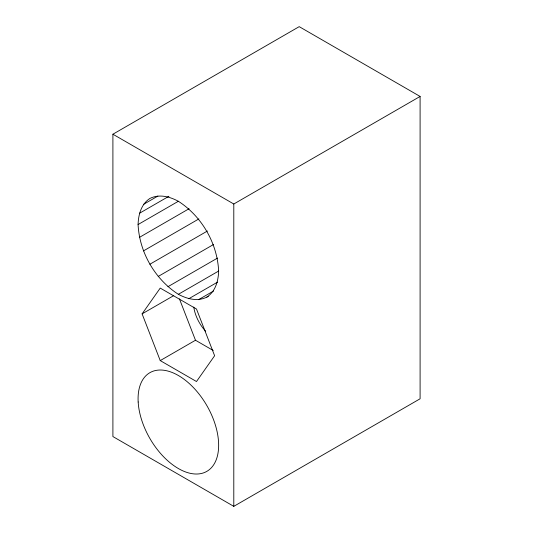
<?xml version="1.0" encoding="UTF-8"?>
<svg xmlns="http://www.w3.org/2000/svg" width="533" height="533" viewBox="0 0 533 533"><rect width="100%" height="100%" fill="white"/><g stroke="black" fill="none" stroke-linecap="round" stroke-linejoin="round"><path stroke-width="0.8" d="M138.08 224.533C138.373 214.672 141.192 204.172 149.88 198.449C159.18 193.792 169.674 196.597 178.362 201.274C201.787 216.345 217.304 243.221 218.643 271.044C218.35 280.904 215.532 291.398 206.844 297.121C197.543 301.785 187.05 298.973 178.362 294.303C154.936 279.232 139.419 252.356 138.08 224.533L178.362 201.274M142.104 313.877L160.233 288.087L196.49 309.013L214.619 355.738L196.49 381.528L160.233 360.594L142.104 313.877L173.758 295.602M112.903 134.216L299.206 26.65L420.097 96.446L420.097 398.784L233.794 506.35L112.903 436.554L112.903 134.216L233.794 204.006L420.097 96.446M143.477 204.392L157.861 196.084M139.453 213.287L168.948 196.257M139.453 237.365L189.088 208.709M143.477 250.903L198.862 218.923M149.88 264.235L207.424 231.009M158.221 276.44L213.606 244.46M167.935 286.701L217.571 258.045M178.362 294.303L218.643 271.044M188.789 298.733L217.564 282.124M198.503 299.699L213.606 290.978M206.844 297.121L208.283 296.295M160.233 360.594L195.484 340.247L213.253 350.507M179.434 298.886L195.484 340.247M233.794 204.006L233.794 506.35M205.651 331.226A28.482 16.443 60 0 1 193.779 307.061M138.174 402.002A56.971 32.893 60 0 0 200.841 473.597A56.971 32.893 60 0 0 196.071 390.462A56.971 32.893 60 0 0 138.174 402.002"/></g></svg>
